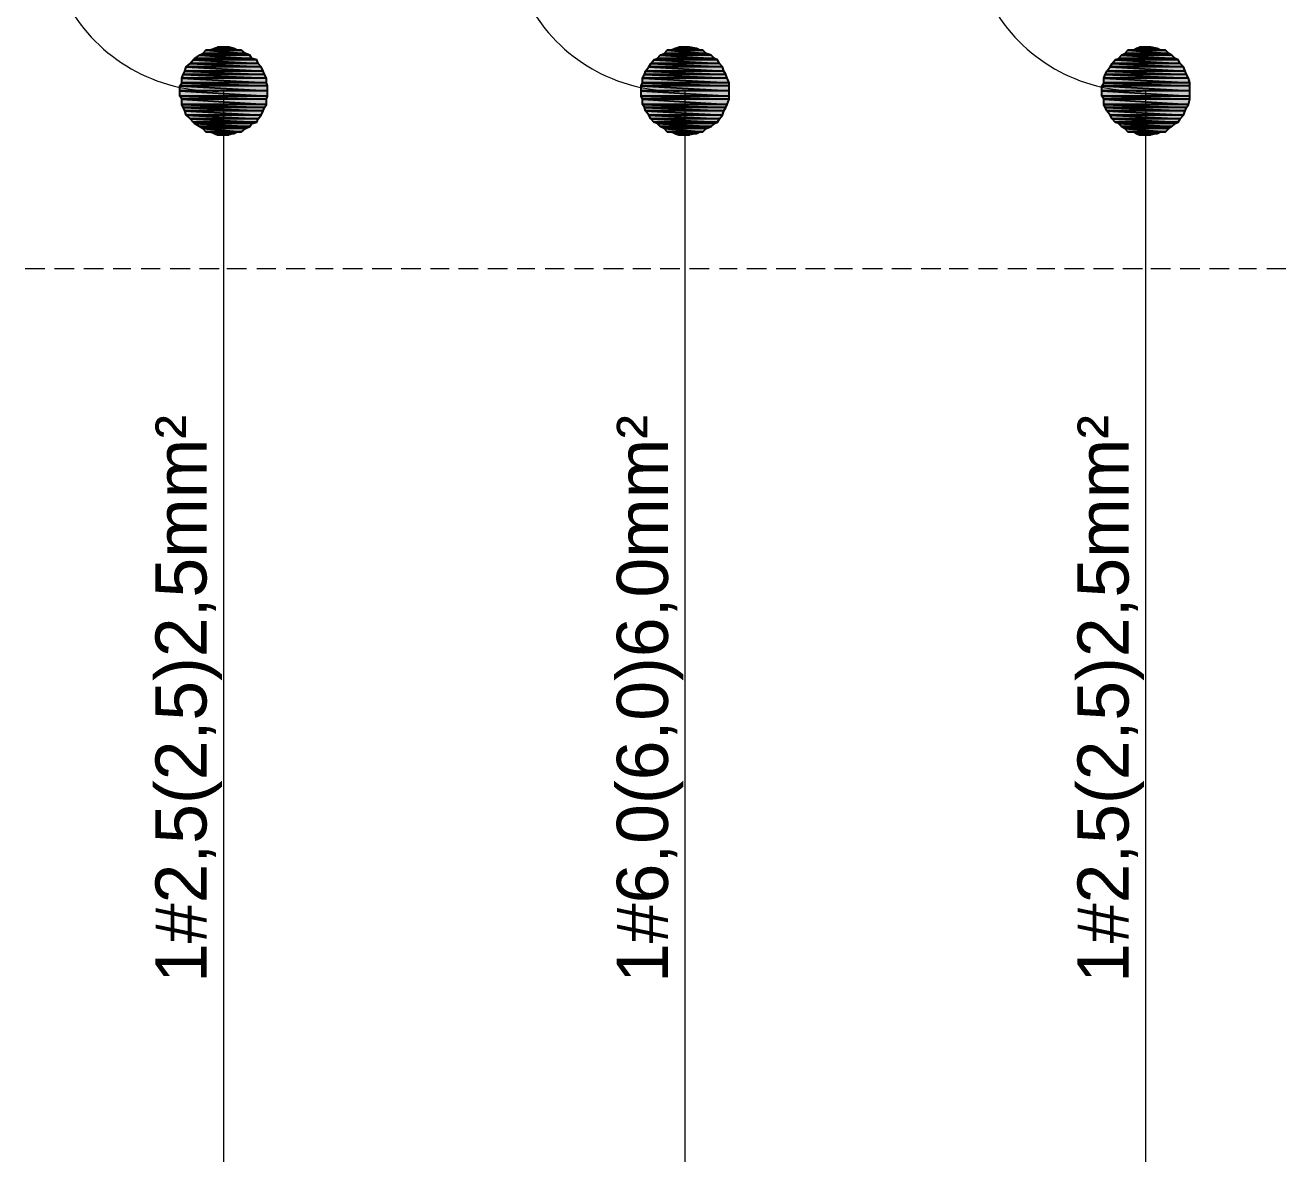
# Model space of a CAD drawing. Header units: millimetres. Extents: x 50 to 186, y -32 to 33.
# Drawn here: x 112.684 to 115.451, y 10.134 to 12.628 of the extents above; entities that cross this region are included whole.
import ezdxf

# ---------------------------------------------------------------- set-up
doc = ezdxf.new("R2010")
doc.units = ezdxf.units.MM
doc.layers.add('Prumada Eletrica', color=40, linetype='Continuous', lineweight=30)
doc.styles.add('Arial0', font='arial.ttf', dxfattribs={"height": 3.14658})

msp = doc.modelspace()

# ---------------------------------------------------------------- hatches: boundary and pattern name
at = {"layer": 'Prumada Eletrica', "true_color": 0x000007}
h = msp.add_hatch(color=7, dxfattribs=at)
h.paths.add_polyline_path([(113.1668, 12.5661), (113.0732, 12.5661), (113.1766, 12.5619)])
h.paths.add_polyline_path([(113.0732, 12.5661), (113.1766, 12.5619), (113.0663, 12.5619)])
h = msp.add_hatch(color=7, dxfattribs=at)
h.paths.add_polyline_path([(113.1584, 12.5731), (113.0802, 12.5731), (113.1668, 12.5661)])
h.paths.add_polyline_path([(113.0802, 12.5731), (113.1668, 12.5661), (113.0732, 12.5661)])
h = msp.add_hatch(color=7, dxfattribs=at)
h.paths.add_polyline_path([(113.1417, 12.5772), (113.0984, 12.5772), (113.1487, 12.5731)])
h.paths.add_polyline_path([(113.0984, 12.5772), (113.1487, 12.5731), (113.0872, 12.5731)])
h = msp.add_hatch(color=7, dxfattribs=at)
h.paths.add_polyline_path([(113.1305, 12.58), (113.1054, 12.58), (113.1417, 12.5772)])
h.paths.add_polyline_path([(113.1054, 12.58), (113.1417, 12.5772), (113.0984, 12.5772)])
h = msp.add_hatch(color=7, dxfattribs=at)
h.paths.add_polyline_path([(114.1781, 12.5661), (114.0859, 12.5661), (114.1893, 12.5619)])
h.paths.add_polyline_path([(114.0859, 12.5661), (114.1893, 12.5619), (114.0775, 12.5619)])
h = msp.add_hatch(color=7, dxfattribs=at)
h.paths.add_polyline_path([(114.1711, 12.5731), (114.0929, 12.5731), (114.1781, 12.5661)])
h.paths.add_polyline_path([(114.0929, 12.5731), (114.1781, 12.5661), (114.0859, 12.5661)])
h = msp.add_hatch(color=7, dxfattribs=at)
h.paths.add_polyline_path([(114.1571, 12.5772), (114.1096, 12.5772), (114.1641, 12.5731)])
h.paths.add_polyline_path([(114.1096, 12.5772), (114.1641, 12.5731), (114.0999, 12.5731)])
h = msp.add_hatch(color=7, dxfattribs=at)
h.paths.add_polyline_path([(114.1418, 12.58), (114.118, 12.58), (114.1571, 12.5772)])
h.paths.add_polyline_path([(114.118, 12.58), (114.1571, 12.5772), (114.1096, 12.5772)])
h = msp.add_hatch(color=7, dxfattribs=at)
h.paths.add_polyline_path([(115.1935, 12.5661), (115.0972, 12.5661), (115.2005, 12.5619)])
h.paths.add_polyline_path([(115.0972, 12.5661), (115.2005, 12.5619), (115.0902, 12.5619)])
h = msp.add_hatch(color=7, dxfattribs=at)
h.paths.add_polyline_path([(115.1865, 12.5731), (115.1041, 12.5731), (115.1935, 12.5661)])
h.paths.add_polyline_path([(115.1041, 12.5731), (115.1935, 12.5661), (115.0972, 12.5661)])
h = msp.add_hatch(color=7, dxfattribs=at)
h.paths.add_polyline_path([(115.1684, 12.5772), (115.1223, 12.5772), (115.1754, 12.5731)])
h.paths.add_polyline_path([(115.1223, 12.5772), (115.1754, 12.5731), (115.1153, 12.5731)])
h = msp.add_hatch(color=7, dxfattribs=at)
h.paths.add_polyline_path([(115.1544, 12.58), (115.1293, 12.58), (115.1684, 12.5772)])
h.paths.add_polyline_path([(115.1293, 12.58), (115.1684, 12.5772), (115.1223, 12.5772)])
h = msp.add_hatch(color=7, dxfattribs=at)
h.paths.add_polyline_path([(113.2017, 12.5367), (113.0369, 12.5367), (113.2059, 12.527)])
h.paths.add_polyline_path([(113.0369, 12.5367), (113.2059, 12.527), (113.0341, 12.527)])
h = msp.add_hatch(color=7, dxfattribs=at)
h.paths.add_polyline_path([(113.1948, 12.5437), (113.0453, 12.5437), (113.2017, 12.5367)])
h.paths.add_polyline_path([(113.0453, 12.5437), (113.2017, 12.5367), (113.0369, 12.5367)])
h = msp.add_hatch(color=7, dxfattribs=at)
h.paths.add_polyline_path([(113.192, 12.5521), (113.0523, 12.5521), (113.1948, 12.5437)])
h.paths.add_polyline_path([(113.0523, 12.5521), (113.1948, 12.5437), (113.0453, 12.5437)])
h = msp.add_hatch(color=7, dxfattribs=at)
h.paths.add_polyline_path([(113.1808, 12.5549), (113.0551, 12.5549), (113.192, 12.5521)])
h.paths.add_polyline_path([(113.0551, 12.5549), (113.192, 12.5521), (113.0523, 12.5521)])
h = msp.add_hatch(color=7, dxfattribs=at)
h.paths.add_polyline_path([(113.1766, 12.5619), (113.0663, 12.5619), (113.1808, 12.5549)])
h.paths.add_polyline_path([(113.0663, 12.5619), (113.1808, 12.5549), (113.0551, 12.5549)])
h = msp.add_hatch(color=7, dxfattribs=at)
h.paths.add_polyline_path([(114.2144, 12.5367), (114.0524, 12.5367), (114.2172, 12.527)])
h.paths.add_polyline_path([(114.0524, 12.5367), (114.2172, 12.527), (114.0454, 12.527)])
h = msp.add_hatch(color=7, dxfattribs=at)
h.paths.add_polyline_path([(114.2074, 12.5437), (114.0566, 12.5437), (114.2144, 12.5367)])
h.paths.add_polyline_path([(114.0566, 12.5437), (114.2144, 12.5367), (114.0524, 12.5367)])
h = msp.add_hatch(color=7, dxfattribs=at)
h.paths.add_polyline_path([(114.2032, 12.5521), (114.0635, 12.5521), (114.2074, 12.5437)])
h.paths.add_polyline_path([(114.0635, 12.5521), (114.2074, 12.5437), (114.0566, 12.5437)])
h = msp.add_hatch(color=7, dxfattribs=at)
h.paths.add_polyline_path([(114.1962, 12.5549), (114.0705, 12.5549), (114.2032, 12.5521)])
h.paths.add_polyline_path([(114.0705, 12.5549), (114.2032, 12.5521), (114.0635, 12.5521)])
h = msp.add_hatch(color=7, dxfattribs=at)
h.paths.add_polyline_path([(114.1893, 12.5619), (114.0775, 12.5619), (114.1962, 12.5549)])
h.paths.add_polyline_path([(114.0775, 12.5619), (114.1962, 12.5549), (114.0705, 12.5549)])
h = msp.add_hatch(color=7, dxfattribs=at)
h.paths.add_polyline_path([(115.2257, 12.5367), (115.065, 12.5367), (115.2298, 12.527)])
h.paths.add_polyline_path([(115.065, 12.5367), (115.2298, 12.527), (115.058, 12.527)])
h = msp.add_hatch(color=7, dxfattribs=at)
h.paths.add_polyline_path([(115.2187, 12.5437), (115.0692, 12.5437), (115.2257, 12.5367)])
h.paths.add_polyline_path([(115.0692, 12.5437), (115.2257, 12.5367), (115.065, 12.5367)])
h = msp.add_hatch(color=7, dxfattribs=at)
h.paths.add_polyline_path([(115.2145, 12.5521), (115.0762, 12.5521), (115.2187, 12.5437)])
h.paths.add_polyline_path([(115.0762, 12.5521), (115.2187, 12.5437), (115.0692, 12.5437)])
h = msp.add_hatch(color=7, dxfattribs=at)
h.paths.add_polyline_path([(115.2075, 12.5549), (115.0832, 12.5549), (115.2145, 12.5521)])
h.paths.add_polyline_path([(115.0832, 12.5549), (115.2145, 12.5521), (115.0762, 12.5521)])
h = msp.add_hatch(color=7, dxfattribs=at)
h.paths.add_polyline_path([(115.2005, 12.5619), (115.0902, 12.5619), (115.2075, 12.5549)])
h.paths.add_polyline_path([(115.0902, 12.5619), (115.2075, 12.5549), (115.0832, 12.5549)])
h = msp.add_hatch(color=7, dxfattribs=at)
h.paths.add_polyline_path([(113.2087, 12.52), (113.0299, 12.52), (113.2129, 12.5116)])
h.paths.add_polyline_path([(113.0299, 12.52), (113.2129, 12.5116), (113.0272, 12.5116)])
h = msp.add_hatch(color=7, dxfattribs=at)
h.paths.add_polyline_path([(113.2129, 12.5116), (113.0272, 12.5116), (113.2129, 12.5018)])
h.paths.add_polyline_path([(113.0272, 12.5116), (113.2129, 12.5018), (113.0272, 12.5018)])
h = msp.add_hatch(color=7, dxfattribs=at)
h.paths.add_polyline_path([(113.2059, 12.527), (113.0341, 12.527), (113.2087, 12.52)])
h.paths.add_polyline_path([(113.0341, 12.527), (113.2087, 12.52), (113.0299, 12.52)])
h = msp.add_hatch(color=7, dxfattribs=at)
h.paths.add_polyline_path([(114.2214, 12.52), (114.0426, 12.52), (114.2242, 12.5116)])
h.paths.add_polyline_path([(114.0426, 12.52), (114.2242, 12.5116), (114.0384, 12.5116)])
h = msp.add_hatch(color=7, dxfattribs=at)
h.paths.add_polyline_path([(114.2242, 12.5116), (114.0384, 12.5116), (114.2284, 12.5018)])
h.paths.add_polyline_path([(114.0384, 12.5116), (114.2284, 12.5018), (114.0384, 12.5018)])
h = msp.add_hatch(color=7, dxfattribs=at)
h.paths.add_polyline_path([(114.2172, 12.527), (114.0454, 12.527), (114.2214, 12.52)])
h.paths.add_polyline_path([(114.0454, 12.527), (114.2214, 12.52), (114.0426, 12.52)])
h = msp.add_hatch(color=7, dxfattribs=at)
h.paths.add_polyline_path([(115.2326, 12.52), (115.0539, 12.52), (115.2368, 12.5116)])
h.paths.add_polyline_path([(115.0539, 12.52), (115.2368, 12.5116), (115.0511, 12.5116)])
h = msp.add_hatch(color=7, dxfattribs=at)
h.paths.add_polyline_path([(115.2368, 12.5116), (115.0511, 12.5116), (115.2396, 12.5018)])
h.paths.add_polyline_path([(115.0511, 12.5116), (115.2396, 12.5018), (115.0511, 12.5018)])
h = msp.add_hatch(color=7, dxfattribs=at)
h.paths.add_polyline_path([(115.2298, 12.527), (115.058, 12.527), (115.2326, 12.52)])
h.paths.add_polyline_path([(115.058, 12.527), (115.2326, 12.52), (115.0539, 12.52)])
h = msp.add_hatch(color=7, dxfattribs=at)
h.paths.add_polyline_path([(113.2129, 12.5018), (113.0272, 12.5018), (113.2157, 12.4948)])
h.paths.add_polyline_path([(113.0272, 12.5018), (113.2157, 12.4948), (113.023, 12.4948)])
h = msp.add_hatch(color=7, dxfattribs=at)
h.paths.add_polyline_path([(113.2157, 12.4948), (113.023, 12.4948), (113.2157, 12.4837)])
h.paths.add_polyline_path([(113.023, 12.4948), (113.2157, 12.4837), (113.023, 12.4837)])
h = msp.add_hatch(color=7, dxfattribs=at)
h.paths.add_polyline_path([(113.2157, 12.4837), (113.023, 12.4837), (113.2157, 12.4725)])
h.paths.add_polyline_path([(113.023, 12.4837), (113.2157, 12.4725), (113.023, 12.4725)])
h = msp.add_hatch(color=7, dxfattribs=at)
h.paths.add_polyline_path([(114.2284, 12.5018), (114.0384, 12.5018), (114.2284, 12.4948)])
h.paths.add_polyline_path([(114.0384, 12.5018), (114.2284, 12.4948), (114.0356, 12.4948)])
h = msp.add_hatch(color=7, dxfattribs=at)
h.paths.add_polyline_path([(114.2284, 12.4948), (114.0356, 12.4948), (114.2284, 12.4837)])
h.paths.add_polyline_path([(114.0356, 12.4948), (114.2284, 12.4837), (114.0356, 12.4837)])
h = msp.add_hatch(color=7, dxfattribs=at)
h.paths.add_polyline_path([(114.2284, 12.4837), (114.0356, 12.4837), (114.2284, 12.4725)])
h.paths.add_polyline_path([(114.0356, 12.4837), (114.2284, 12.4725), (114.0356, 12.4725)])
h = msp.add_hatch(color=7, dxfattribs=at)
h.paths.add_polyline_path([(115.2396, 12.5018), (115.0511, 12.5018), (115.2396, 12.4948)])
h.paths.add_polyline_path([(115.0511, 12.5018), (115.2396, 12.4948), (115.0469, 12.4948)])
h = msp.add_hatch(color=7, dxfattribs=at)
h.paths.add_polyline_path([(115.2396, 12.4948), (115.0469, 12.4948), (115.2396, 12.4837)])
h.paths.add_polyline_path([(115.0469, 12.4948), (115.2396, 12.4837), (115.0469, 12.4837)])
h = msp.add_hatch(color=7, dxfattribs=at)
h.paths.add_polyline_path([(115.2396, 12.4837), (115.0469, 12.4837), (115.2396, 12.4725)])
h.paths.add_polyline_path([(115.0469, 12.4837), (115.2396, 12.4725), (115.0469, 12.4725)])
h = msp.add_hatch(color=7, dxfattribs=at)
h.paths.add_polyline_path([(113.2157, 12.4725), (113.023, 12.4725), (113.2129, 12.4655)])
h.paths.add_polyline_path([(113.023, 12.4725), (113.2129, 12.4655), (113.0272, 12.4655)])
h = msp.add_hatch(color=7, dxfattribs=at)
h.paths.add_polyline_path([(113.2129, 12.4655), (113.0272, 12.4655), (113.2129, 12.4543)])
h.paths.add_polyline_path([(113.0272, 12.4655), (113.2129, 12.4543), (113.0272, 12.4543)])
h = msp.add_hatch(color=7, dxfattribs=at)
h.paths.add_polyline_path([(113.2129, 12.4543), (113.0272, 12.4543), (113.2087, 12.4474)])
h.paths.add_polyline_path([(113.0272, 12.4543), (113.2087, 12.4474), (113.0299, 12.4474)])
h = msp.add_hatch(color=7, dxfattribs=at)
h.paths.add_polyline_path([(114.2284, 12.4725), (114.0356, 12.4725), (114.2284, 12.4655)])
h.paths.add_polyline_path([(114.0356, 12.4725), (114.2284, 12.4655), (114.0384, 12.4655)])
h = msp.add_hatch(color=7, dxfattribs=at)
h.paths.add_polyline_path([(114.2284, 12.4655), (114.0384, 12.4655), (114.2242, 12.4543)])
h.paths.add_polyline_path([(114.0384, 12.4655), (114.2242, 12.4543), (114.0384, 12.4543)])
h = msp.add_hatch(color=7, dxfattribs=at)
h.paths.add_polyline_path([(114.2242, 12.4543), (114.0384, 12.4543), (114.2214, 12.4474)])
h.paths.add_polyline_path([(114.0384, 12.4543), (114.2214, 12.4474), (114.0426, 12.4474)])
h = msp.add_hatch(color=7, dxfattribs=at)
h.paths.add_polyline_path([(115.2396, 12.4725), (115.0469, 12.4725), (115.2396, 12.4655)])
h.paths.add_polyline_path([(115.0469, 12.4725), (115.2396, 12.4655), (115.0511, 12.4655)])
h = msp.add_hatch(color=7, dxfattribs=at)
h.paths.add_polyline_path([(115.2396, 12.4655), (115.0511, 12.4655), (115.2368, 12.4543)])
h.paths.add_polyline_path([(115.0511, 12.4655), (115.2368, 12.4543), (115.0511, 12.4543)])
h = msp.add_hatch(color=7, dxfattribs=at)
h.paths.add_polyline_path([(115.2368, 12.4543), (115.0511, 12.4543), (115.2326, 12.4474)])
h.paths.add_polyline_path([(115.0511, 12.4543), (115.2326, 12.4474), (115.0539, 12.4474)])
h = msp.add_hatch(color=7, dxfattribs=at)
h.paths.add_polyline_path([(113.2087, 12.4474), (113.0299, 12.4474), (113.2059, 12.4404)])
h.paths.add_polyline_path([(113.0299, 12.4474), (113.2059, 12.4404), (113.0341, 12.4404)])
h = msp.add_hatch(color=7, dxfattribs=at)
h.paths.add_polyline_path([(113.2059, 12.4404), (113.0341, 12.4404), (113.2017, 12.4306)])
h.paths.add_polyline_path([(113.0341, 12.4404), (113.2017, 12.4306), (113.0369, 12.4306)])
h = msp.add_hatch(color=7, dxfattribs=at)
h.paths.add_polyline_path([(113.2017, 12.4306), (113.0369, 12.4306), (113.1948, 12.4222)])
h.paths.add_polyline_path([(113.0369, 12.4306), (113.1948, 12.4222), (113.0453, 12.4222)])
h = msp.add_hatch(color=7, dxfattribs=at)
h.paths.add_polyline_path([(114.2214, 12.4474), (114.0426, 12.4474), (114.2172, 12.4404)])
h.paths.add_polyline_path([(114.0426, 12.4474), (114.2172, 12.4404), (114.0454, 12.4404)])
h = msp.add_hatch(color=7, dxfattribs=at)
h.paths.add_polyline_path([(114.2172, 12.4404), (114.0454, 12.4404), (114.2144, 12.4306)])
h.paths.add_polyline_path([(114.0454, 12.4404), (114.2144, 12.4306), (114.0524, 12.4306)])
h = msp.add_hatch(color=7, dxfattribs=at)
h.paths.add_polyline_path([(114.2144, 12.4306), (114.0524, 12.4306), (114.2074, 12.4222)])
h.paths.add_polyline_path([(114.0524, 12.4306), (114.2074, 12.4222), (114.0566, 12.4222)])
h = msp.add_hatch(color=7, dxfattribs=at)
h.paths.add_polyline_path([(115.2326, 12.4474), (115.0539, 12.4474), (115.2298, 12.4404)])
h.paths.add_polyline_path([(115.0539, 12.4474), (115.2298, 12.4404), (115.058, 12.4404)])
h = msp.add_hatch(color=7, dxfattribs=at)
h.paths.add_polyline_path([(115.2298, 12.4404), (115.058, 12.4404), (115.2257, 12.4306)])
h.paths.add_polyline_path([(115.058, 12.4404), (115.2257, 12.4306), (115.065, 12.4306)])
h = msp.add_hatch(color=7, dxfattribs=at)
h.paths.add_polyline_path([(115.2257, 12.4306), (115.065, 12.4306), (115.2187, 12.4222)])
h.paths.add_polyline_path([(115.065, 12.4306), (115.2187, 12.4222), (115.0692, 12.4222)])
h = msp.add_hatch(color=7, dxfattribs=at)
h.paths.add_polyline_path([(113.1948, 12.4222), (113.0453, 12.4222), (113.192, 12.4152)])
h.paths.add_polyline_path([(113.0453, 12.4222), (113.192, 12.4152), (113.0523, 12.4152)])
h = msp.add_hatch(color=7, dxfattribs=at)
h.paths.add_polyline_path([(113.192, 12.4152), (113.0523, 12.4152), (113.1808, 12.4124)])
h.paths.add_polyline_path([(113.0523, 12.4152), (113.1808, 12.4124), (113.0551, 12.4124)])
h = msp.add_hatch(color=7, dxfattribs=at)
h.paths.add_polyline_path([(113.1808, 12.4124), (113.0551, 12.4124), (113.1766, 12.4054)])
h.paths.add_polyline_path([(113.0551, 12.4124), (113.1766, 12.4054), (113.0663, 12.4054)])
h = msp.add_hatch(color=7, dxfattribs=at)
h.paths.add_polyline_path([(113.1766, 12.4054), (113.0663, 12.4054), (113.1668, 12.4013)])
h.paths.add_polyline_path([(113.0663, 12.4054), (113.1668, 12.4013), (113.0732, 12.4013)])
h = msp.add_hatch(color=7, dxfattribs=at)
h.paths.add_polyline_path([(113.1668, 12.4013), (113.0732, 12.4013), (113.1584, 12.3943)])
h.paths.add_polyline_path([(113.0732, 12.4013), (113.1584, 12.3943), (113.0802, 12.3943)])
h = msp.add_hatch(color=7, dxfattribs=at)
h.paths.add_polyline_path([(114.2074, 12.4222), (114.0566, 12.4222), (114.2032, 12.4152)])
h.paths.add_polyline_path([(114.0566, 12.4222), (114.2032, 12.4152), (114.0635, 12.4152)])
h = msp.add_hatch(color=7, dxfattribs=at)
h.paths.add_polyline_path([(114.2032, 12.4152), (114.0635, 12.4152), (114.1962, 12.4124)])
h.paths.add_polyline_path([(114.0635, 12.4152), (114.1962, 12.4124), (114.0705, 12.4124)])
h = msp.add_hatch(color=7, dxfattribs=at)
h.paths.add_polyline_path([(114.1962, 12.4124), (114.0705, 12.4124), (114.1893, 12.4054)])
h.paths.add_polyline_path([(114.0705, 12.4124), (114.1893, 12.4054), (114.0775, 12.4054)])
h = msp.add_hatch(color=7, dxfattribs=at)
h.paths.add_polyline_path([(114.1893, 12.4054), (114.0775, 12.4054), (114.1781, 12.4013)])
h.paths.add_polyline_path([(114.0775, 12.4054), (114.1781, 12.4013), (114.0859, 12.4013)])
h = msp.add_hatch(color=7, dxfattribs=at)
h.paths.add_polyline_path([(114.1781, 12.4013), (114.0859, 12.4013), (114.1711, 12.3943)])
h.paths.add_polyline_path([(114.0859, 12.4013), (114.1711, 12.3943), (114.0929, 12.3943)])
h = msp.add_hatch(color=7, dxfattribs=at)
h.paths.add_polyline_path([(115.2187, 12.4222), (115.0692, 12.4222), (115.2145, 12.4152)])
h.paths.add_polyline_path([(115.0692, 12.4222), (115.2145, 12.4152), (115.0762, 12.4152)])
h = msp.add_hatch(color=7, dxfattribs=at)
h.paths.add_polyline_path([(115.2145, 12.4152), (115.0762, 12.4152), (115.2075, 12.4124)])
h.paths.add_polyline_path([(115.0762, 12.4152), (115.2075, 12.4124), (115.0832, 12.4124)])
h = msp.add_hatch(color=7, dxfattribs=at)
h.paths.add_polyline_path([(115.2075, 12.4124), (115.0832, 12.4124), (115.2005, 12.4054)])
h.paths.add_polyline_path([(115.0832, 12.4124), (115.2005, 12.4054), (115.0902, 12.4054)])
h = msp.add_hatch(color=7, dxfattribs=at)
h.paths.add_polyline_path([(115.2005, 12.4054), (115.0902, 12.4054), (115.1935, 12.4013)])
h.paths.add_polyline_path([(115.0902, 12.4054), (115.1935, 12.4013), (115.0972, 12.4013)])
h = msp.add_hatch(color=7, dxfattribs=at)
h.paths.add_polyline_path([(115.1935, 12.4013), (115.0972, 12.4013), (115.1865, 12.3943)])
h.paths.add_polyline_path([(115.0972, 12.4013), (115.1865, 12.3943), (115.1041, 12.3943)])
h = msp.add_hatch(color=7, dxfattribs=at)
h.paths.add_polyline_path([(113.1487, 12.3943), (113.0872, 12.3943), (113.1417, 12.3901)])
h.paths.add_polyline_path([(113.0872, 12.3943), (113.1417, 12.3901), (113.0984, 12.3901)])
h = msp.add_hatch(color=7, dxfattribs=at)
h.paths.add_polyline_path([(113.0984, 12.3901), (113.1054, 12.3873), (113.1305, 12.3873)])
h.paths.add_polyline_path([(113.1054, 12.3873), (113.1305, 12.3873), (113.1235, 12.3873)])
for points in [[(113.0984, 12.3901), (113.1417, 12.3901), (113.1305, 12.3873)], [(114.1096, 12.3901), (114.1571, 12.3901), (114.1418, 12.3873)], [(115.1223, 12.3901), (115.1684, 12.3901), (115.1544, 12.3873)]]:
    msp.add_hatch(color=7, dxfattribs=at).paths.add_polyline_path(points)
h = msp.add_hatch(color=7, dxfattribs=at)
h.paths.add_polyline_path([(114.1641, 12.3943), (114.0999, 12.3943), (114.1571, 12.3901)])
h.paths.add_polyline_path([(114.0999, 12.3943), (114.1571, 12.3901), (114.1096, 12.3901)])
h = msp.add_hatch(color=7, dxfattribs=at)
h.paths.add_polyline_path([(114.1096, 12.3901), (114.118, 12.3873), (114.1418, 12.3873)])
h.paths.add_polyline_path([(114.118, 12.3873), (114.1418, 12.3873), (114.1348, 12.3873)])
h = msp.add_hatch(color=7, dxfattribs=at)
h.paths.add_polyline_path([(115.1754, 12.3943), (115.1153, 12.3943), (115.1684, 12.3901)])
h.paths.add_polyline_path([(115.1153, 12.3943), (115.1684, 12.3901), (115.1223, 12.3901)])
h = msp.add_hatch(color=7, dxfattribs=at)
h.paths.add_polyline_path([(115.1223, 12.3901), (115.1293, 12.3873), (115.1544, 12.3873)])
h.paths.add_polyline_path([(115.1293, 12.3873), (115.1544, 12.3873), (115.1502, 12.3873)])

# ---------------------------------------------------------------- linework, layer by layer
at = {"layer": 'Prumada Eletrica', "color": 7, "linetype": 'Continuous', "lineweight": -2, "true_color": 0x000007}
for points in [[(113.0732, 12.5661), (113.1766, 12.5619), (113.0663, 12.5619)], [(113.0802, 12.5731), (113.1668, 12.5661), (113.0732, 12.5661)], [(113.1668, 12.5661), (113.0732, 12.5661), (113.1766, 12.5619)], [(113.0872, 12.5731), (113.1584, 12.5731), (113.0802, 12.5731)], [(113.1584, 12.5731), (113.0802, 12.5731), (113.1668, 12.5661)], [(113.0984, 12.5772), (113.1487, 12.5731), (113.0872, 12.5731)], [(113.1487, 12.5731), (113.0872, 12.5731), (113.1584, 12.5731)], [(113.1054, 12.58), (113.1417, 12.5772), (113.0984, 12.5772)], [(113.1417, 12.5772), (113.0984, 12.5772), (113.1487, 12.5731)], [(113.1235, 12.58), (113.1305, 12.58), (113.1054, 12.58)], [(113.1305, 12.58), (113.1054, 12.58), (113.1417, 12.5772)], [(114.0859, 12.5661), (114.1893, 12.5619), (114.0775, 12.5619)], [(114.0929, 12.5731), (114.1781, 12.5661), (114.0859, 12.5661)], [(114.1781, 12.5661), (114.0859, 12.5661), (114.1893, 12.5619)], [(114.0999, 12.5731), (114.1711, 12.5731), (114.0929, 12.5731)], [(114.1711, 12.5731), (114.0929, 12.5731), (114.1781, 12.5661)], [(114.1096, 12.5772), (114.1641, 12.5731), (114.0999, 12.5731)], [(114.1641, 12.5731), (114.0999, 12.5731), (114.1711, 12.5731)], [(114.118, 12.58), (114.1571, 12.5772), (114.1096, 12.5772)], [(114.1571, 12.5772), (114.1096, 12.5772), (114.1641, 12.5731)], [(114.1348, 12.58), (114.1418, 12.58), (114.118, 12.58)], [(114.1418, 12.58), (114.118, 12.58), (114.1571, 12.5772)], [(115.0972, 12.5661), (115.2005, 12.5619), (115.0902, 12.5619)], [(115.1041, 12.5731), (115.1935, 12.5661), (115.0972, 12.5661)], [(115.1935, 12.5661), (115.0972, 12.5661), (115.2005, 12.5619)], [(115.1153, 12.5731), (115.1865, 12.5731), (115.1041, 12.5731)], [(115.1865, 12.5731), (115.1041, 12.5731), (115.1935, 12.5661)], [(115.1223, 12.5772), (115.1754, 12.5731), (115.1153, 12.5731)], [(115.1754, 12.5731), (115.1153, 12.5731), (115.1865, 12.5731)], [(115.1293, 12.58), (115.1684, 12.5772), (115.1223, 12.5772)], [(115.1684, 12.5772), (115.1223, 12.5772), (115.1754, 12.5731)], [(115.1502, 12.58), (115.1544, 12.58), (115.1293, 12.58)], [(115.1544, 12.58), (115.1293, 12.58), (115.1684, 12.5772)], [(113.0369, 12.5367), (113.2059, 12.527), (113.0341, 12.527)], [(113.0453, 12.5437), (113.2017, 12.5367), (113.0369, 12.5367)], [(113.2017, 12.5367), (113.0369, 12.5367), (113.2059, 12.527)], [(113.0523, 12.5521), (113.1948, 12.5437), (113.0453, 12.5437)], [(113.1948, 12.5437), (113.0453, 12.5437), (113.2017, 12.5367)], [(113.0551, 12.5549), (113.192, 12.5521), (113.0523, 12.5521)], [(113.192, 12.5521), (113.0523, 12.5521), (113.1948, 12.5437)], [(113.0663, 12.5619), (113.1808, 12.5549), (113.0551, 12.5549)], [(113.1808, 12.5549), (113.0551, 12.5549), (113.192, 12.5521)], [(113.1766, 12.5619), (113.0663, 12.5619), (113.1808, 12.5549)], [(114.0524, 12.5367), (114.2172, 12.527), (114.0454, 12.527)], [(114.0566, 12.5437), (114.2144, 12.5367), (114.0524, 12.5367)], [(114.2144, 12.5367), (114.0524, 12.5367), (114.2172, 12.527)], [(114.0635, 12.5521), (114.2074, 12.5437), (114.0566, 12.5437)], [(114.2074, 12.5437), (114.0566, 12.5437), (114.2144, 12.5367)], [(114.0705, 12.5549), (114.2032, 12.5521), (114.0635, 12.5521)], [(114.2032, 12.5521), (114.0635, 12.5521), (114.2074, 12.5437)], [(114.0775, 12.5619), (114.1962, 12.5549), (114.0705, 12.5549)], [(114.1962, 12.5549), (114.0705, 12.5549), (114.2032, 12.5521)], [(114.1893, 12.5619), (114.0775, 12.5619), (114.1962, 12.5549)], [(115.065, 12.5367), (115.2298, 12.527), (115.058, 12.527)], [(115.0692, 12.5437), (115.2257, 12.5367), (115.065, 12.5367)], [(115.2257, 12.5367), (115.065, 12.5367), (115.2298, 12.527)], [(115.0762, 12.5521), (115.2187, 12.5437), (115.0692, 12.5437)], [(115.2187, 12.5437), (115.0692, 12.5437), (115.2257, 12.5367)], [(115.0832, 12.5549), (115.2145, 12.5521), (115.0762, 12.5521)], [(115.2145, 12.5521), (115.0762, 12.5521), (115.2187, 12.5437)], [(115.0902, 12.5619), (115.2075, 12.5549), (115.0832, 12.5549)], [(115.2075, 12.5549), (115.0832, 12.5549), (115.2145, 12.5521)], [(115.2005, 12.5619), (115.0902, 12.5619), (115.2075, 12.5549)], [(113.0299, 12.52), (113.2129, 12.5116), (113.0272, 12.5116)], [(113.2129, 12.5116), (113.0272, 12.5116), (113.2129, 12.5018)], [(113.0272, 12.5116), (113.2129, 12.5018), (113.0272, 12.5018)], [(113.0341, 12.527), (113.2087, 12.52), (113.0299, 12.52)], [(113.2087, 12.52), (113.0299, 12.52), (113.2129, 12.5116)], [(113.2059, 12.527), (113.0341, 12.527), (113.2087, 12.52)], [(114.0426, 12.52), (114.2242, 12.5116), (114.0384, 12.5116)], [(114.2242, 12.5116), (114.0384, 12.5116), (114.2284, 12.5018)], [(114.0384, 12.5116), (114.2284, 12.5018), (114.0384, 12.5018)], [(114.0454, 12.527), (114.2214, 12.52), (114.0426, 12.52)], [(114.2214, 12.52), (114.0426, 12.52), (114.2242, 12.5116)], [(114.2172, 12.527), (114.0454, 12.527), (114.2214, 12.52)], [(115.0539, 12.52), (115.2368, 12.5116), (115.0511, 12.5116)], [(115.2368, 12.5116), (115.0511, 12.5116), (115.2396, 12.5018)], [(115.0511, 12.5116), (115.2396, 12.5018), (115.0511, 12.5018)], [(115.058, 12.527), (115.2326, 12.52), (115.0539, 12.52)], [(115.2326, 12.52), (115.0539, 12.52), (115.2368, 12.5116)], [(115.2298, 12.527), (115.058, 12.527), (115.2326, 12.52)], [(113.0272, 12.5018), (113.2157, 12.4948), (113.023, 12.4948)], [(113.2157, 12.4948), (113.023, 12.4948), (113.2157, 12.4837)], [(113.023, 12.4948), (113.2157, 12.4837), (113.023, 12.4837)], [(113.2157, 12.4837), (113.023, 12.4837), (113.2157, 12.4725)], [(113.023, 12.4837), (113.2157, 12.4725), (113.023, 12.4725)], [(113.2129, 12.5018), (113.0272, 12.5018), (113.2157, 12.4948)], [(114.0384, 12.5018), (114.2284, 12.4948), (114.0356, 12.4948)], [(114.2284, 12.4948), (114.0356, 12.4948), (114.2284, 12.4837)], [(114.0356, 12.4948), (114.2284, 12.4837), (114.0356, 12.4837)], [(114.2284, 12.4837), (114.0356, 12.4837), (114.2284, 12.4725)], [(114.0356, 12.4837), (114.2284, 12.4725), (114.0356, 12.4725)], [(114.2284, 12.5018), (114.0384, 12.5018), (114.2284, 12.4948)], [(115.0511, 12.5018), (115.2396, 12.4948), (115.0469, 12.4948)], [(115.2396, 12.4948), (115.0469, 12.4948), (115.2396, 12.4837)], [(115.0469, 12.4948), (115.2396, 12.4837), (115.0469, 12.4837)], [(115.2396, 12.4837), (115.0469, 12.4837), (115.2396, 12.4725)], [(115.0469, 12.4837), (115.2396, 12.4725), (115.0469, 12.4725)], [(115.2396, 12.5018), (115.0511, 12.5018), (115.2396, 12.4948)], [(113.2157, 12.4725), (113.023, 12.4725), (113.2129, 12.4655)], [(113.023, 12.4725), (113.2129, 12.4655), (113.0272, 12.4655)], [(113.2129, 12.4655), (113.0272, 12.4655), (113.2129, 12.4543)], [(113.0272, 12.4655), (113.2129, 12.4543), (113.0272, 12.4543)], [(113.2129, 12.4543), (113.0272, 12.4543), (113.2087, 12.4474)], [(113.0272, 12.4543), (113.2087, 12.4474), (113.0299, 12.4474)], [(114.2284, 12.4725), (114.0356, 12.4725), (114.2284, 12.4655)], [(114.0356, 12.4725), (114.2284, 12.4655), (114.0384, 12.4655)], [(114.2284, 12.4655), (114.0384, 12.4655), (114.2242, 12.4543)], [(114.0384, 12.4655), (114.2242, 12.4543), (114.0384, 12.4543)], [(114.2242, 12.4543), (114.0384, 12.4543), (114.2214, 12.4474)], [(114.0384, 12.4543), (114.2214, 12.4474), (114.0426, 12.4474)], [(115.2396, 12.4725), (115.0469, 12.4725), (115.2396, 12.4655)], [(115.0469, 12.4725), (115.2396, 12.4655), (115.0511, 12.4655)], [(115.2396, 12.4655), (115.0511, 12.4655), (115.2368, 12.4543)], [(115.0511, 12.4655), (115.2368, 12.4543), (115.0511, 12.4543)], [(115.2368, 12.4543), (115.0511, 12.4543), (115.2326, 12.4474)], [(115.0511, 12.4543), (115.2326, 12.4474), (115.0539, 12.4474)], [(113.2087, 12.4474), (113.0299, 12.4474), (113.2059, 12.4404)], [(113.0299, 12.4474), (113.2059, 12.4404), (113.0341, 12.4404)], [(113.2059, 12.4404), (113.0341, 12.4404), (113.2017, 12.4306)], [(113.0341, 12.4404), (113.2017, 12.4306), (113.0369, 12.4306)], [(113.2017, 12.4306), (113.0369, 12.4306), (113.1948, 12.4222)], [(113.0369, 12.4306), (113.1948, 12.4222), (113.0453, 12.4222)], [(114.2214, 12.4474), (114.0426, 12.4474), (114.2172, 12.4404)], [(114.0426, 12.4474), (114.2172, 12.4404), (114.0454, 12.4404)], [(114.2172, 12.4404), (114.0454, 12.4404), (114.2144, 12.4306)], [(114.0454, 12.4404), (114.2144, 12.4306), (114.0524, 12.4306)], [(114.2144, 12.4306), (114.0524, 12.4306), (114.2074, 12.4222)], [(114.0524, 12.4306), (114.2074, 12.4222), (114.0566, 12.4222)], [(115.2326, 12.4474), (115.0539, 12.4474), (115.2298, 12.4404)], [(115.0539, 12.4474), (115.2298, 12.4404), (115.058, 12.4404)], [(115.2298, 12.4404), (115.058, 12.4404), (115.2257, 12.4306)], [(115.058, 12.4404), (115.2257, 12.4306), (115.065, 12.4306)], [(115.2257, 12.4306), (115.065, 12.4306), (115.2187, 12.4222)], [(115.065, 12.4306), (115.2187, 12.4222), (115.0692, 12.4222)], [(113.1948, 12.4222), (113.0453, 12.4222), (113.192, 12.4152)], [(113.0453, 12.4222), (113.192, 12.4152), (113.0523, 12.4152)], [(113.192, 12.4152), (113.0523, 12.4152), (113.1808, 12.4124)], [(113.0523, 12.4152), (113.1808, 12.4124), (113.0551, 12.4124)], [(113.1808, 12.4124), (113.0551, 12.4124), (113.1766, 12.4054)], [(113.0551, 12.4124), (113.1766, 12.4054), (113.0663, 12.4054)], [(113.1766, 12.4054), (113.0663, 12.4054), (113.1668, 12.4013)], [(113.0663, 12.4054), (113.1668, 12.4013), (113.0732, 12.4013)], [(113.1668, 12.4013), (113.0732, 12.4013), (113.1584, 12.3943)], [(113.0732, 12.4013), (113.1584, 12.3943), (113.0802, 12.3943)], [(114.2074, 12.4222), (114.0566, 12.4222), (114.2032, 12.4152)], [(114.0566, 12.4222), (114.2032, 12.4152), (114.0635, 12.4152)], [(114.2032, 12.4152), (114.0635, 12.4152), (114.1962, 12.4124)], [(114.0635, 12.4152), (114.1962, 12.4124), (114.0705, 12.4124)], [(114.1962, 12.4124), (114.0705, 12.4124), (114.1893, 12.4054)], [(114.0705, 12.4124), (114.1893, 12.4054), (114.0775, 12.4054)], [(114.1893, 12.4054), (114.0775, 12.4054), (114.1781, 12.4013)], [(114.0775, 12.4054), (114.1781, 12.4013), (114.0859, 12.4013)], [(114.1781, 12.4013), (114.0859, 12.4013), (114.1711, 12.3943)], [(114.0859, 12.4013), (114.1711, 12.3943), (114.0929, 12.3943)], [(115.2187, 12.4222), (115.0692, 12.4222), (115.2145, 12.4152)], [(115.0692, 12.4222), (115.2145, 12.4152), (115.0762, 12.4152)], [(115.2145, 12.4152), (115.0762, 12.4152), (115.2075, 12.4124)], [(115.0762, 12.4152), (115.2075, 12.4124), (115.0832, 12.4124)], [(115.2075, 12.4124), (115.0832, 12.4124), (115.2005, 12.4054)], [(115.0832, 12.4124), (115.2005, 12.4054), (115.0902, 12.4054)], [(115.2005, 12.4054), (115.0902, 12.4054), (115.1935, 12.4013)], [(115.0902, 12.4054), (115.1935, 12.4013), (115.0972, 12.4013)], [(115.1935, 12.4013), (115.0972, 12.4013), (115.1865, 12.3943)], [(115.0972, 12.4013), (115.1865, 12.3943), (115.1041, 12.3943)], [(113.1584, 12.3943), (113.0802, 12.3943), (113.1487, 12.3943)], [(113.0802, 12.3943), (113.1487, 12.3943), (113.0872, 12.3943)], [(113.1487, 12.3943), (113.0872, 12.3943), (113.1417, 12.3901)], [(113.0872, 12.3943), (113.1417, 12.3901), (113.0984, 12.3901)], [(113.0984, 12.3901), (113.1054, 12.3873), (113.1305, 12.3873)], [(113.0984, 12.3901), (113.1417, 12.3901), (113.1305, 12.3873)], [(113.1054, 12.3873), (113.1305, 12.3873), (113.1235, 12.3873)], [(114.1711, 12.3943), (114.0929, 12.3943), (114.1641, 12.3943)], [(114.0929, 12.3943), (114.1641, 12.3943), (114.0999, 12.3943)], [(114.1641, 12.3943), (114.0999, 12.3943), (114.1571, 12.3901)], [(114.0999, 12.3943), (114.1571, 12.3901), (114.1096, 12.3901)], [(114.1096, 12.3901), (114.118, 12.3873), (114.1418, 12.3873)], [(114.1096, 12.3901), (114.1571, 12.3901), (114.1418, 12.3873)], [(114.118, 12.3873), (114.1418, 12.3873), (114.1348, 12.3873)], [(115.1865, 12.3943), (115.1041, 12.3943), (115.1754, 12.3943)], [(115.1041, 12.3943), (115.1754, 12.3943), (115.1153, 12.3943)], [(115.1754, 12.3943), (115.1153, 12.3943), (115.1684, 12.3901)], [(115.1153, 12.3943), (115.1684, 12.3901), (115.1223, 12.3901)], [(115.1223, 12.3901), (115.1293, 12.3873), (115.1544, 12.3873)], [(115.1223, 12.3901), (115.1684, 12.3901), (115.1544, 12.3873)], [(115.1293, 12.3873), (115.1544, 12.3873), (115.1502, 12.3873)]]:
    msp.add_lwpolyline(points, close=True, dxfattribs=at)
at = {"layer": 'Prumada Eletrica', "color": 7, "linetype": 'Continuous', "lineweight": 20, "true_color": 0x000007}
for points in [[(113.1193, 10.1343), (113.1193, 12.4837), (113.1193, 12.4837)], [(114.132, 10.1343), (114.132, 12.4837), (114.132, 12.4837)], [(115.1432, 10.1343), (115.1432, 12.4837), (115.1432, 12.4837)]]:
    msp.add_lwpolyline(points, dxfattribs=at)
at = {"layer": 'Prumada Eletrica', "color": 6, "linetype": 'Continuous', "lineweight": 20, "true_color": 0x000006}
for points in [[(112.6836, 12.094), (112.7269, 12.094), (112.7269, 12.094)], [(112.7478, 12.094), (112.7911, 12.094), (112.7911, 12.094)], [(112.8121, 12.094), (112.8554, 12.094), (112.8554, 12.094)], [(112.8763, 12.094), (112.9154, 12.094), (112.9154, 12.094)], [(112.9378, 12.094), (112.9797, 12.094), (112.9797, 12.094)], [(113.002, 12.094), (113.0453, 12.094), (113.0453, 12.094)], [(113.0663, 12.094), (113.1096, 12.094), (113.1096, 12.094)], [(113.1263, 12.094), (113.1696, 12.094), (113.1696, 12.094)], [(113.192, 12.094), (113.2339, 12.094), (113.2339, 12.094)], [(113.2562, 12.094), (113.2981, 12.094), (113.2981, 12.094)], [(113.3205, 12.094), (113.3596, 12.094), (113.3596, 12.094)], [(113.3805, 12.094), (113.4238, 12.094), (113.4238, 12.094)], [(113.4448, 12.094), (113.4881, 12.094), (113.4881, 12.094)], [(113.509, 12.094), (113.5523, 12.094), (113.5523, 12.094)], [(113.5733, 12.094), (113.6138, 12.094), (113.6138, 12.094)], [(113.6347, 12.094), (113.678, 12.094), (113.678, 12.094)], [(113.699, 12.094), (113.7423, 12.094), (113.7423, 12.094)], [(113.7632, 12.094), (113.8024, 12.094), (113.8024, 12.094)], [(113.8247, 12.094), (113.8666, 12.094), (113.8666, 12.094)], [(113.889, 12.094), (113.9309, 12.094), (113.9309, 12.094)], [(113.9532, 12.094), (113.9965, 12.094), (113.9965, 12.094)], [(114.0175, 12.094), (114.0566, 12.094), (114.0566, 12.094)], [(114.0775, 12.094), (114.1208, 12.094), (114.1208, 12.094)], [(114.1418, 12.094), (114.1851, 12.094), (114.1851, 12.094)], [(114.2074, 12.094), (114.2465, 12.094), (114.2465, 12.094)], [(114.2675, 12.094), (114.3108, 12.094), (114.3108, 12.094)], [(114.3317, 12.094), (114.375, 12.094), (114.375, 12.094)], [(114.396, 12.094), (114.4393, 12.094), (114.4393, 12.094)], [(114.4602, 12.094), (114.4993, 12.094), (114.4993, 12.094)], [(114.5217, 12.094), (114.565, 12.094), (114.565, 12.094)], [(114.5859, 12.094), (114.6292, 12.094), (114.6292, 12.094)], [(114.6502, 12.094), (114.6935, 12.094), (114.6935, 12.094)], [(114.7116, 12.094), (114.7535, 12.094), (114.7535, 12.094)], [(114.7759, 12.094), (114.8178, 12.094), (114.8178, 12.094)], [(114.8401, 12.094), (114.882, 12.094), (114.882, 12.094)], [(114.9044, 12.094), (114.9435, 12.094), (114.9435, 12.094)], [(114.9645, 12.094), (115.0078, 12.094), (115.0078, 12.094)], [(115.0287, 12.094), (115.072, 12.094), (115.072, 12.094)], [(115.093, 12.094), (115.1363, 12.094), (115.1363, 12.094)], [(115.1544, 12.094), (115.1977, 12.094), (115.1977, 12.094)], [(115.2187, 12.094), (115.262, 12.094), (115.262, 12.094)], [(115.2829, 12.094), (115.3262, 12.094), (115.3262, 12.094)], [(115.3472, 12.094), (115.3863, 12.094), (115.3863, 12.094)], [(115.4086, 12.094), (115.4505, 12.094), (115.4505, 12.094)]]:
    msp.add_lwpolyline(points, dxfattribs=at)
at = {"layer": 'Prumada Eletrica', "color": 7, "linetype": 'Continuous', "lineweight": 20, "true_color": 0x000007}
for points in [[(113.1207, 13.2226), (112.9839, 13.2309), (112.854, 13.1625), (112.7827, 13.0452), (112.7827, 13.0452), (112.7129, 12.9278), (112.7129, 12.7798), (112.7827, 12.6625), (112.7827, 12.6625), (112.854, 12.5451), (112.9839, 12.4767), (113.1207, 12.4837)], [(114.132, 13.2226), (113.9951, 13.2309), (113.8652, 13.1625), (113.7954, 13.0452), (113.7954, 13.0452), (113.7241, 12.9278), (113.7241, 12.7798), (113.7954, 12.6625), (113.7954, 12.6625), (113.8652, 12.5451), (113.9951, 12.4767), (114.132, 12.4837)], [(115.1474, 13.2226), (115.0106, 13.2309), (114.8807, 13.1625), (114.8108, 13.0452), (114.8108, 13.0452), (114.7396, 12.9278), (114.7396, 12.7798), (114.8108, 12.6625), (114.8108, 12.6625), (114.8807, 12.5451), (115.0106, 12.4767), (115.1474, 12.4837)]]:
    msp.add_open_spline(points, degree=3, knots=[0, 0, 0, 0, 0.083333, 0.083333, 0.083333, 0.083334, 0.166667, 0.166667, 0.166667, 0.166668, 1, 1, 1, 1], dxfattribs=at)

# ---------------------------------------------------------------- texts
at = {"layer": 'Prumada Eletrica', "color": 7, "true_color": 0x000007, "style": 'Arial0'}
for s, p in [('1#2,5(2,5)2,5mm²', (113.0816, 10.5268)), ('1#6,0(6,0)6,0mm²', (114.0943, 10.5268)), ('1#2,5(2,5)2,5mm²', (115.1055, 10.5268))]:
    msp.add_text(s, height=0.112236, rotation=90, dxfattribs=at).set_placement(p)

doc.saveas('drawing.dxf')
